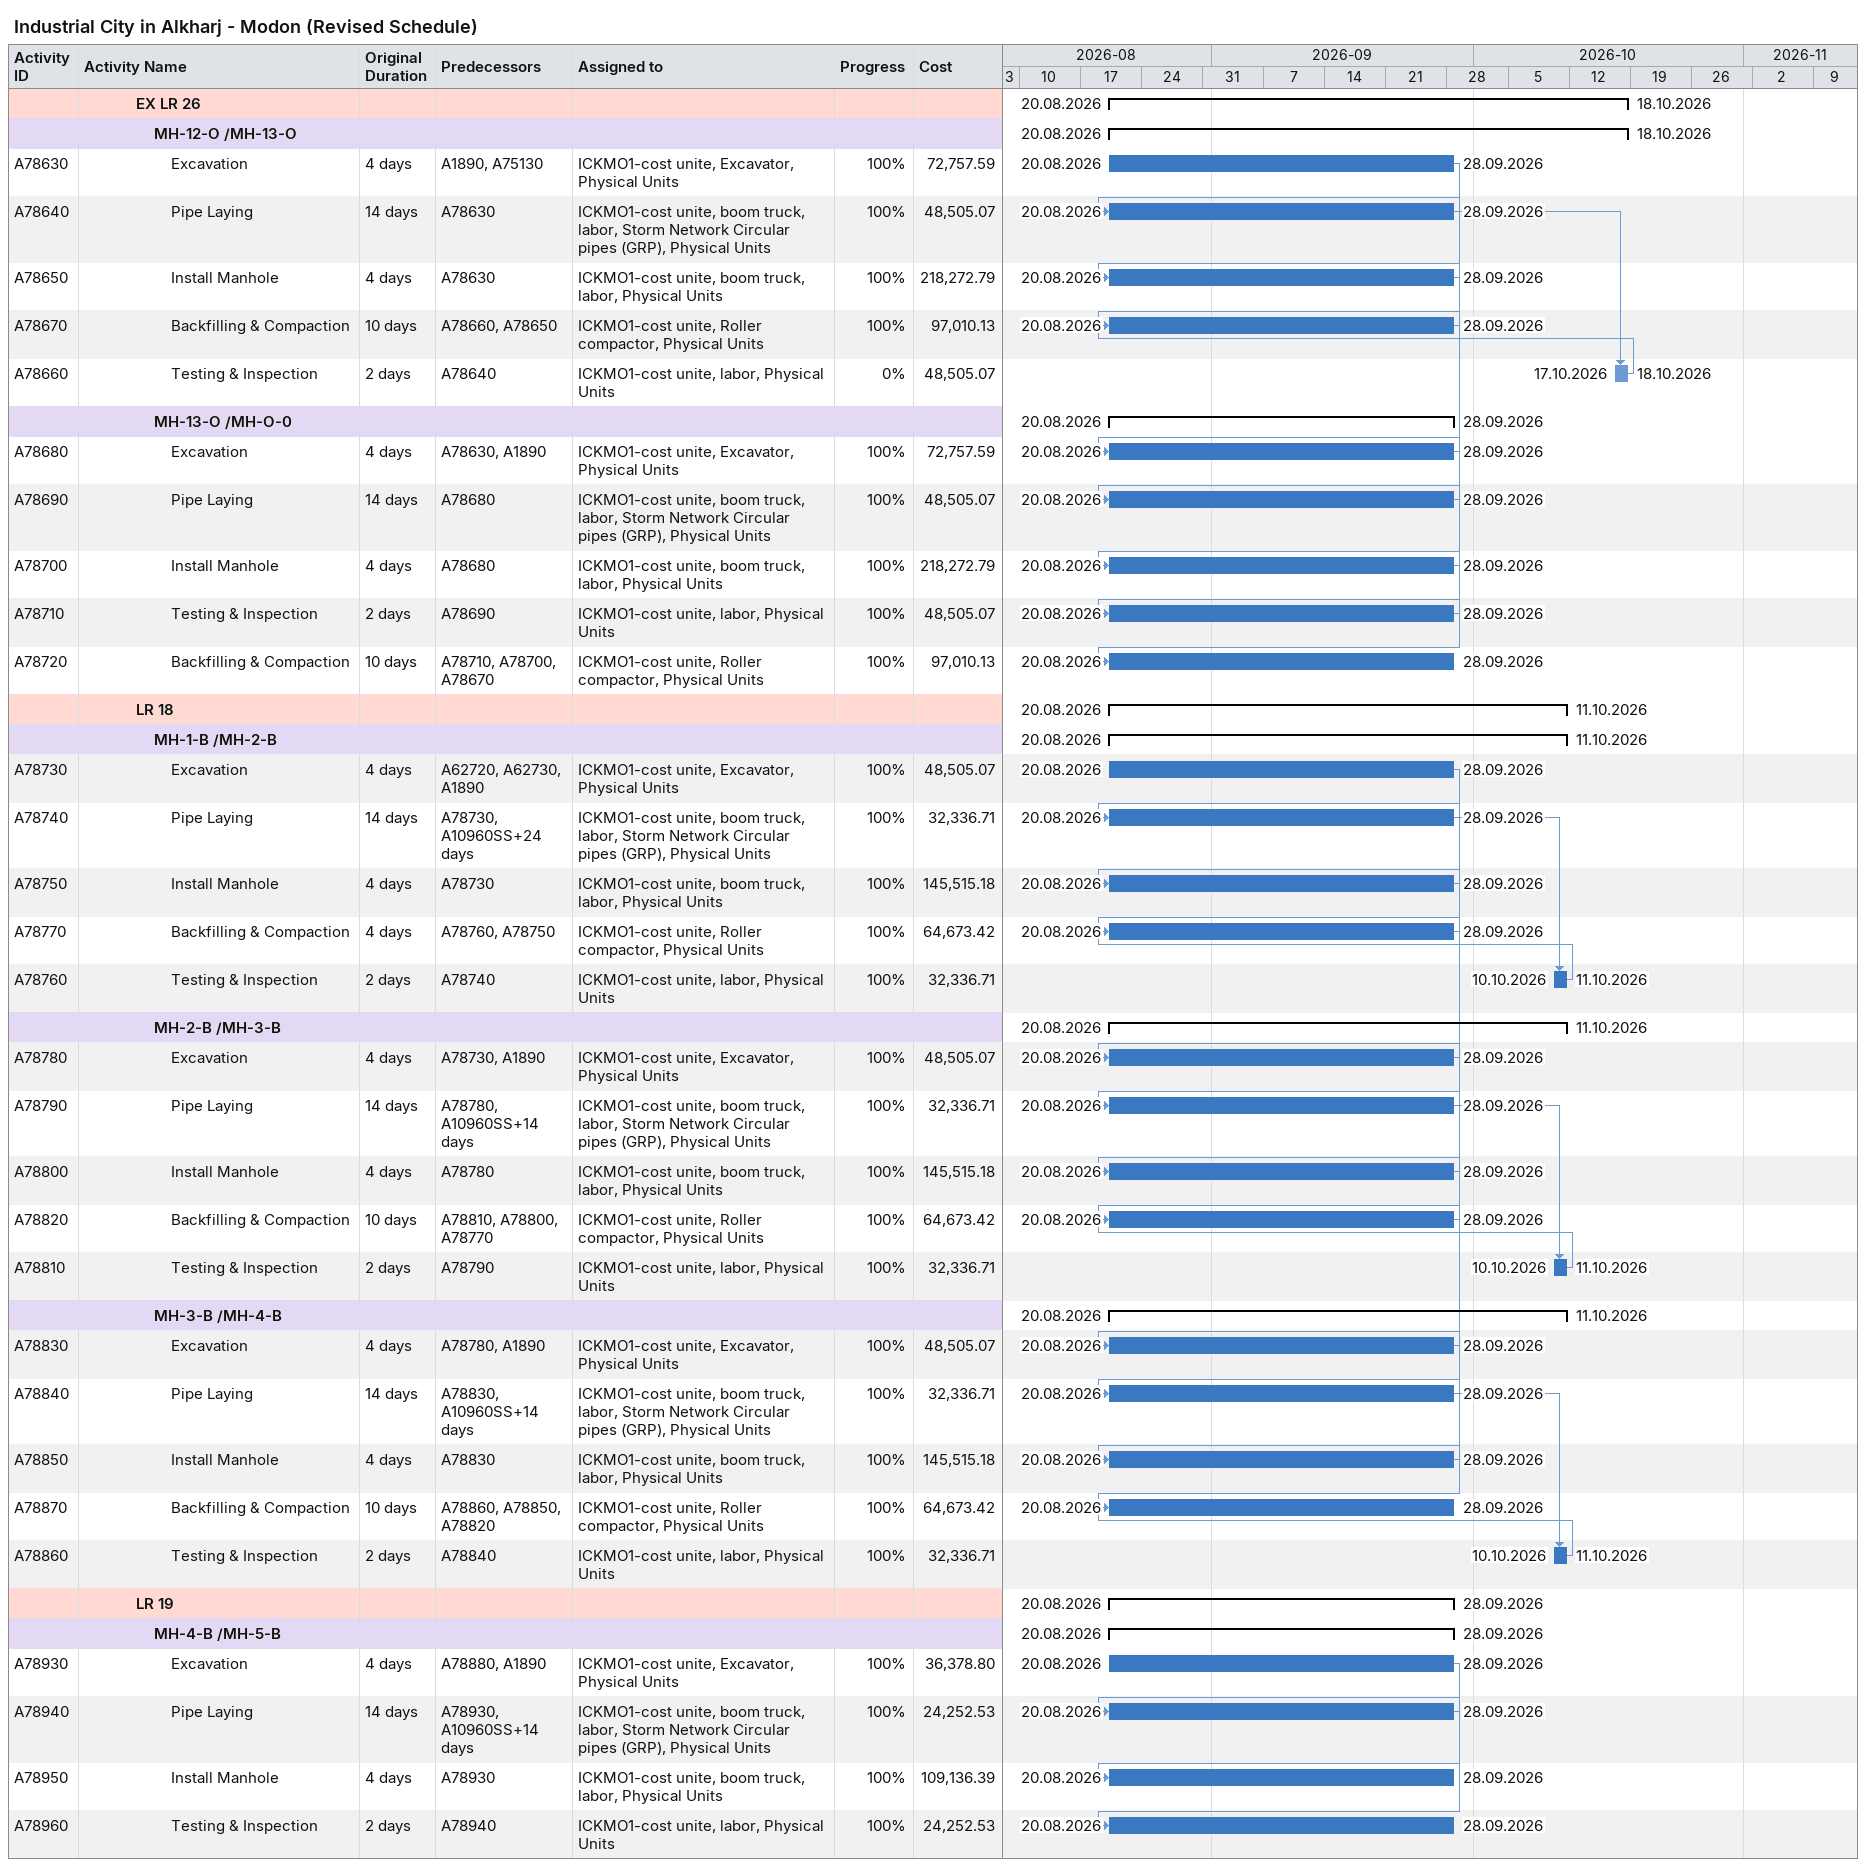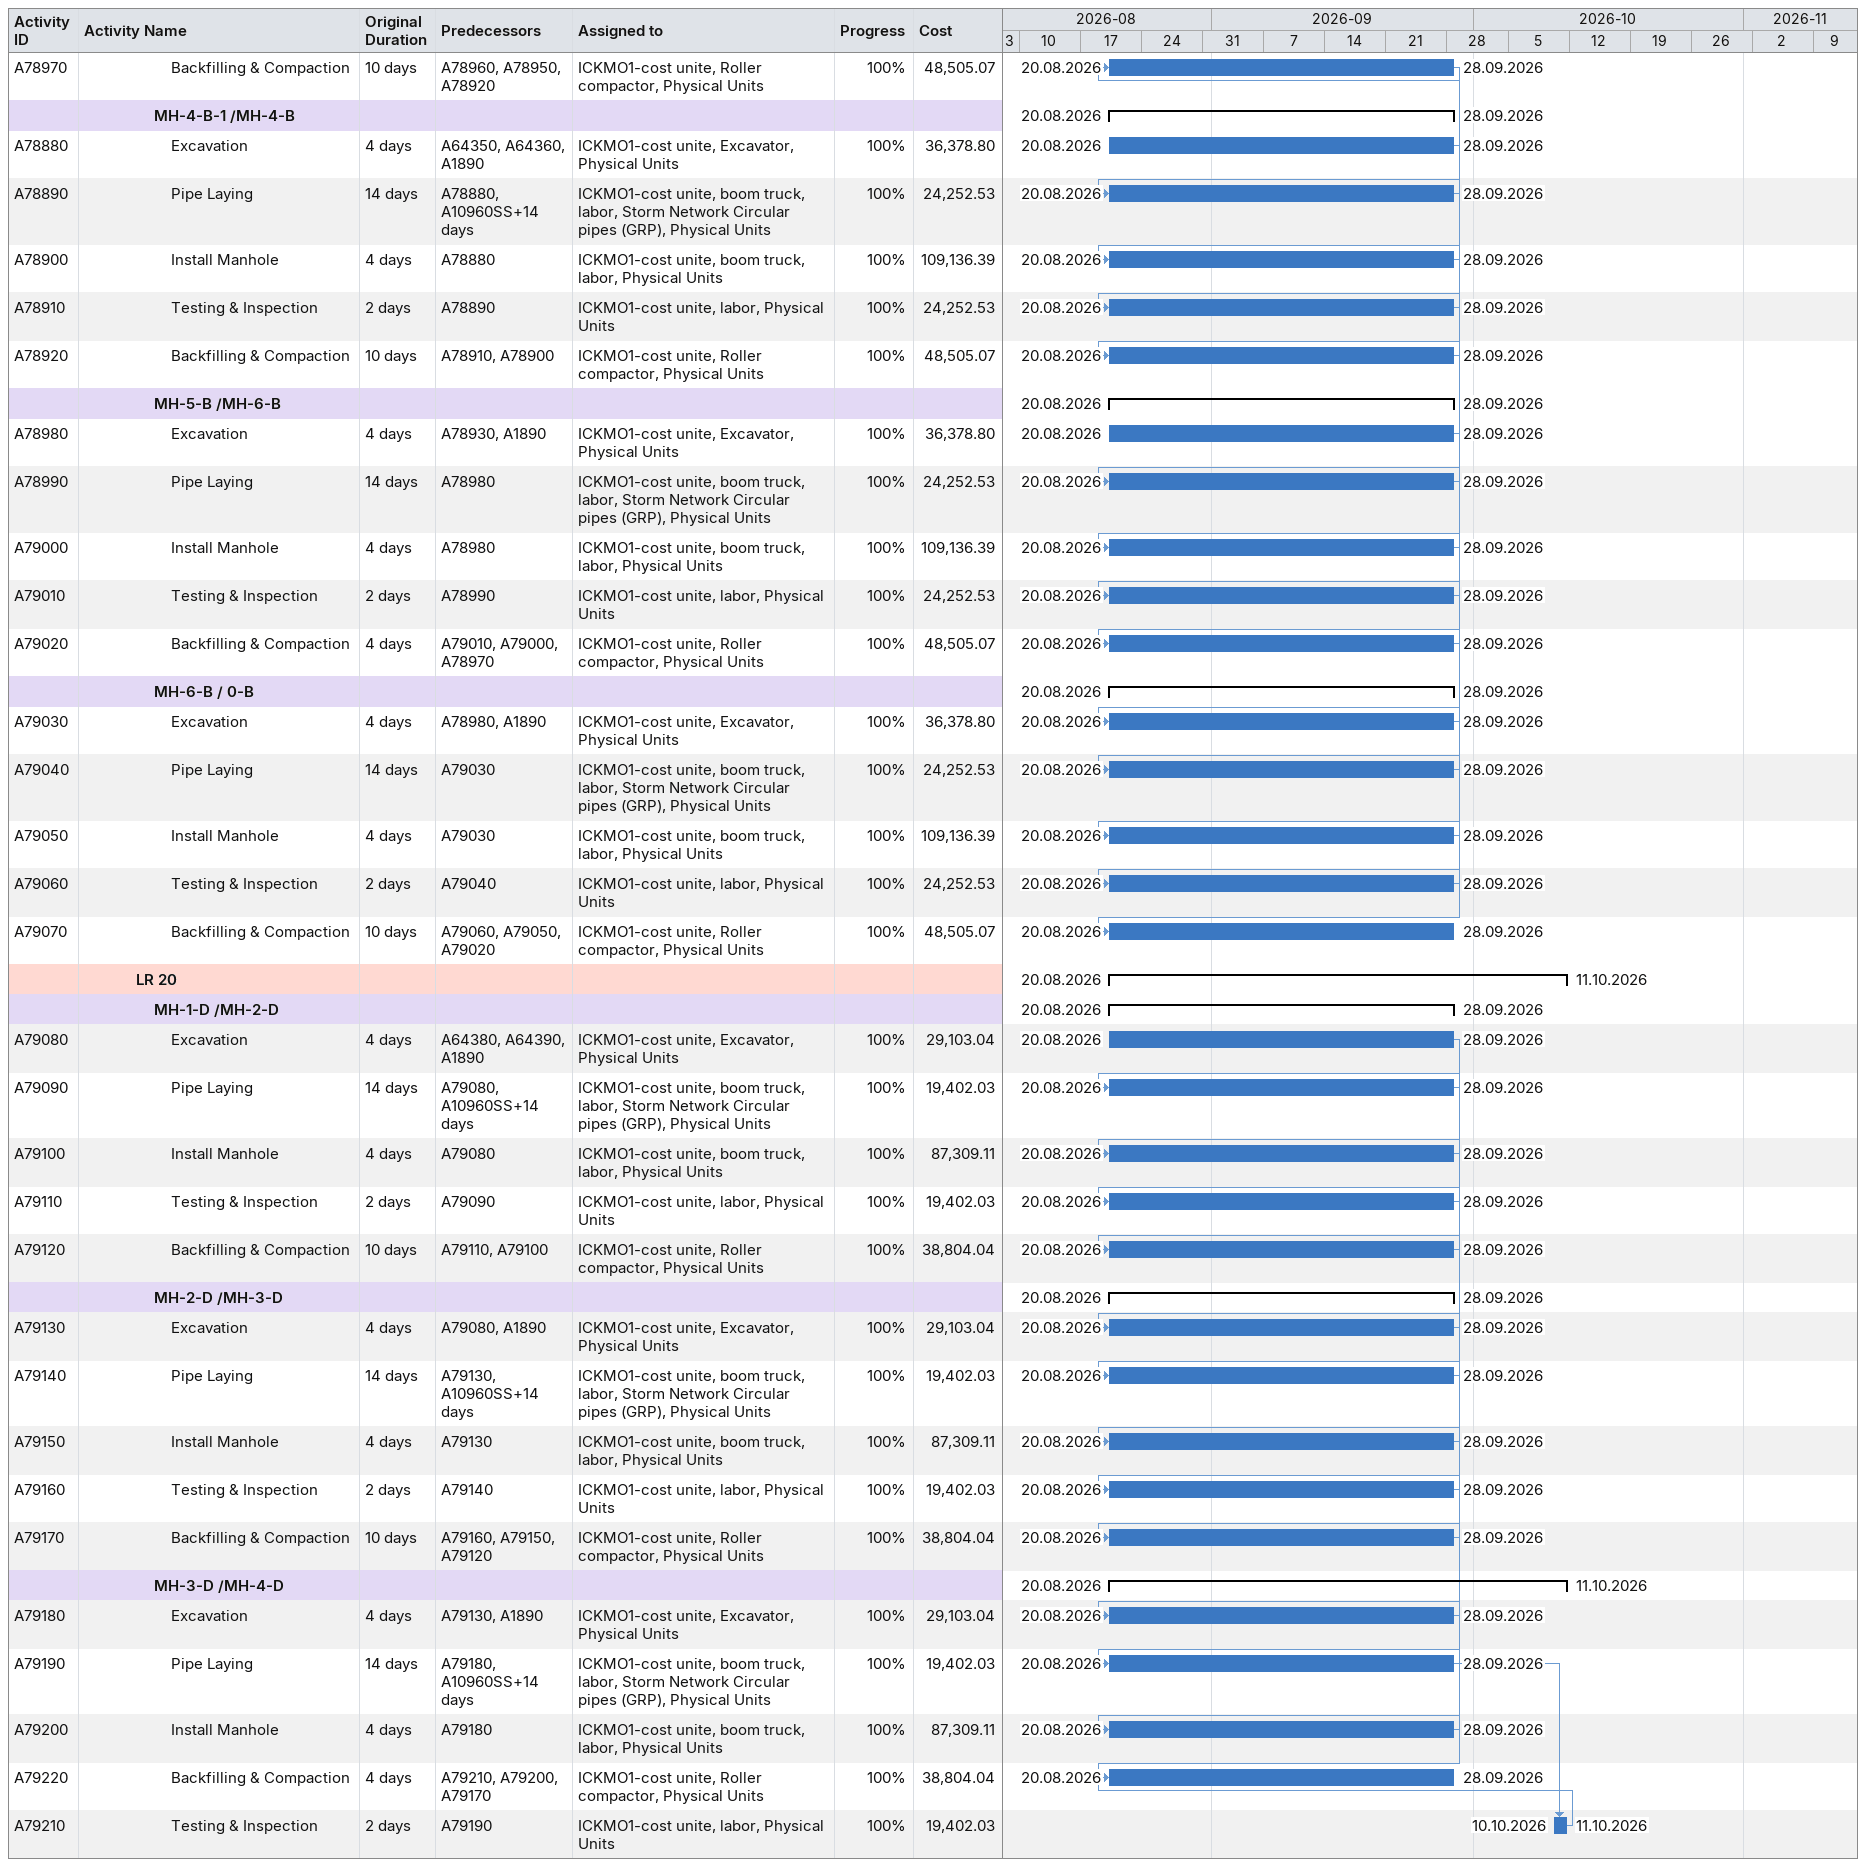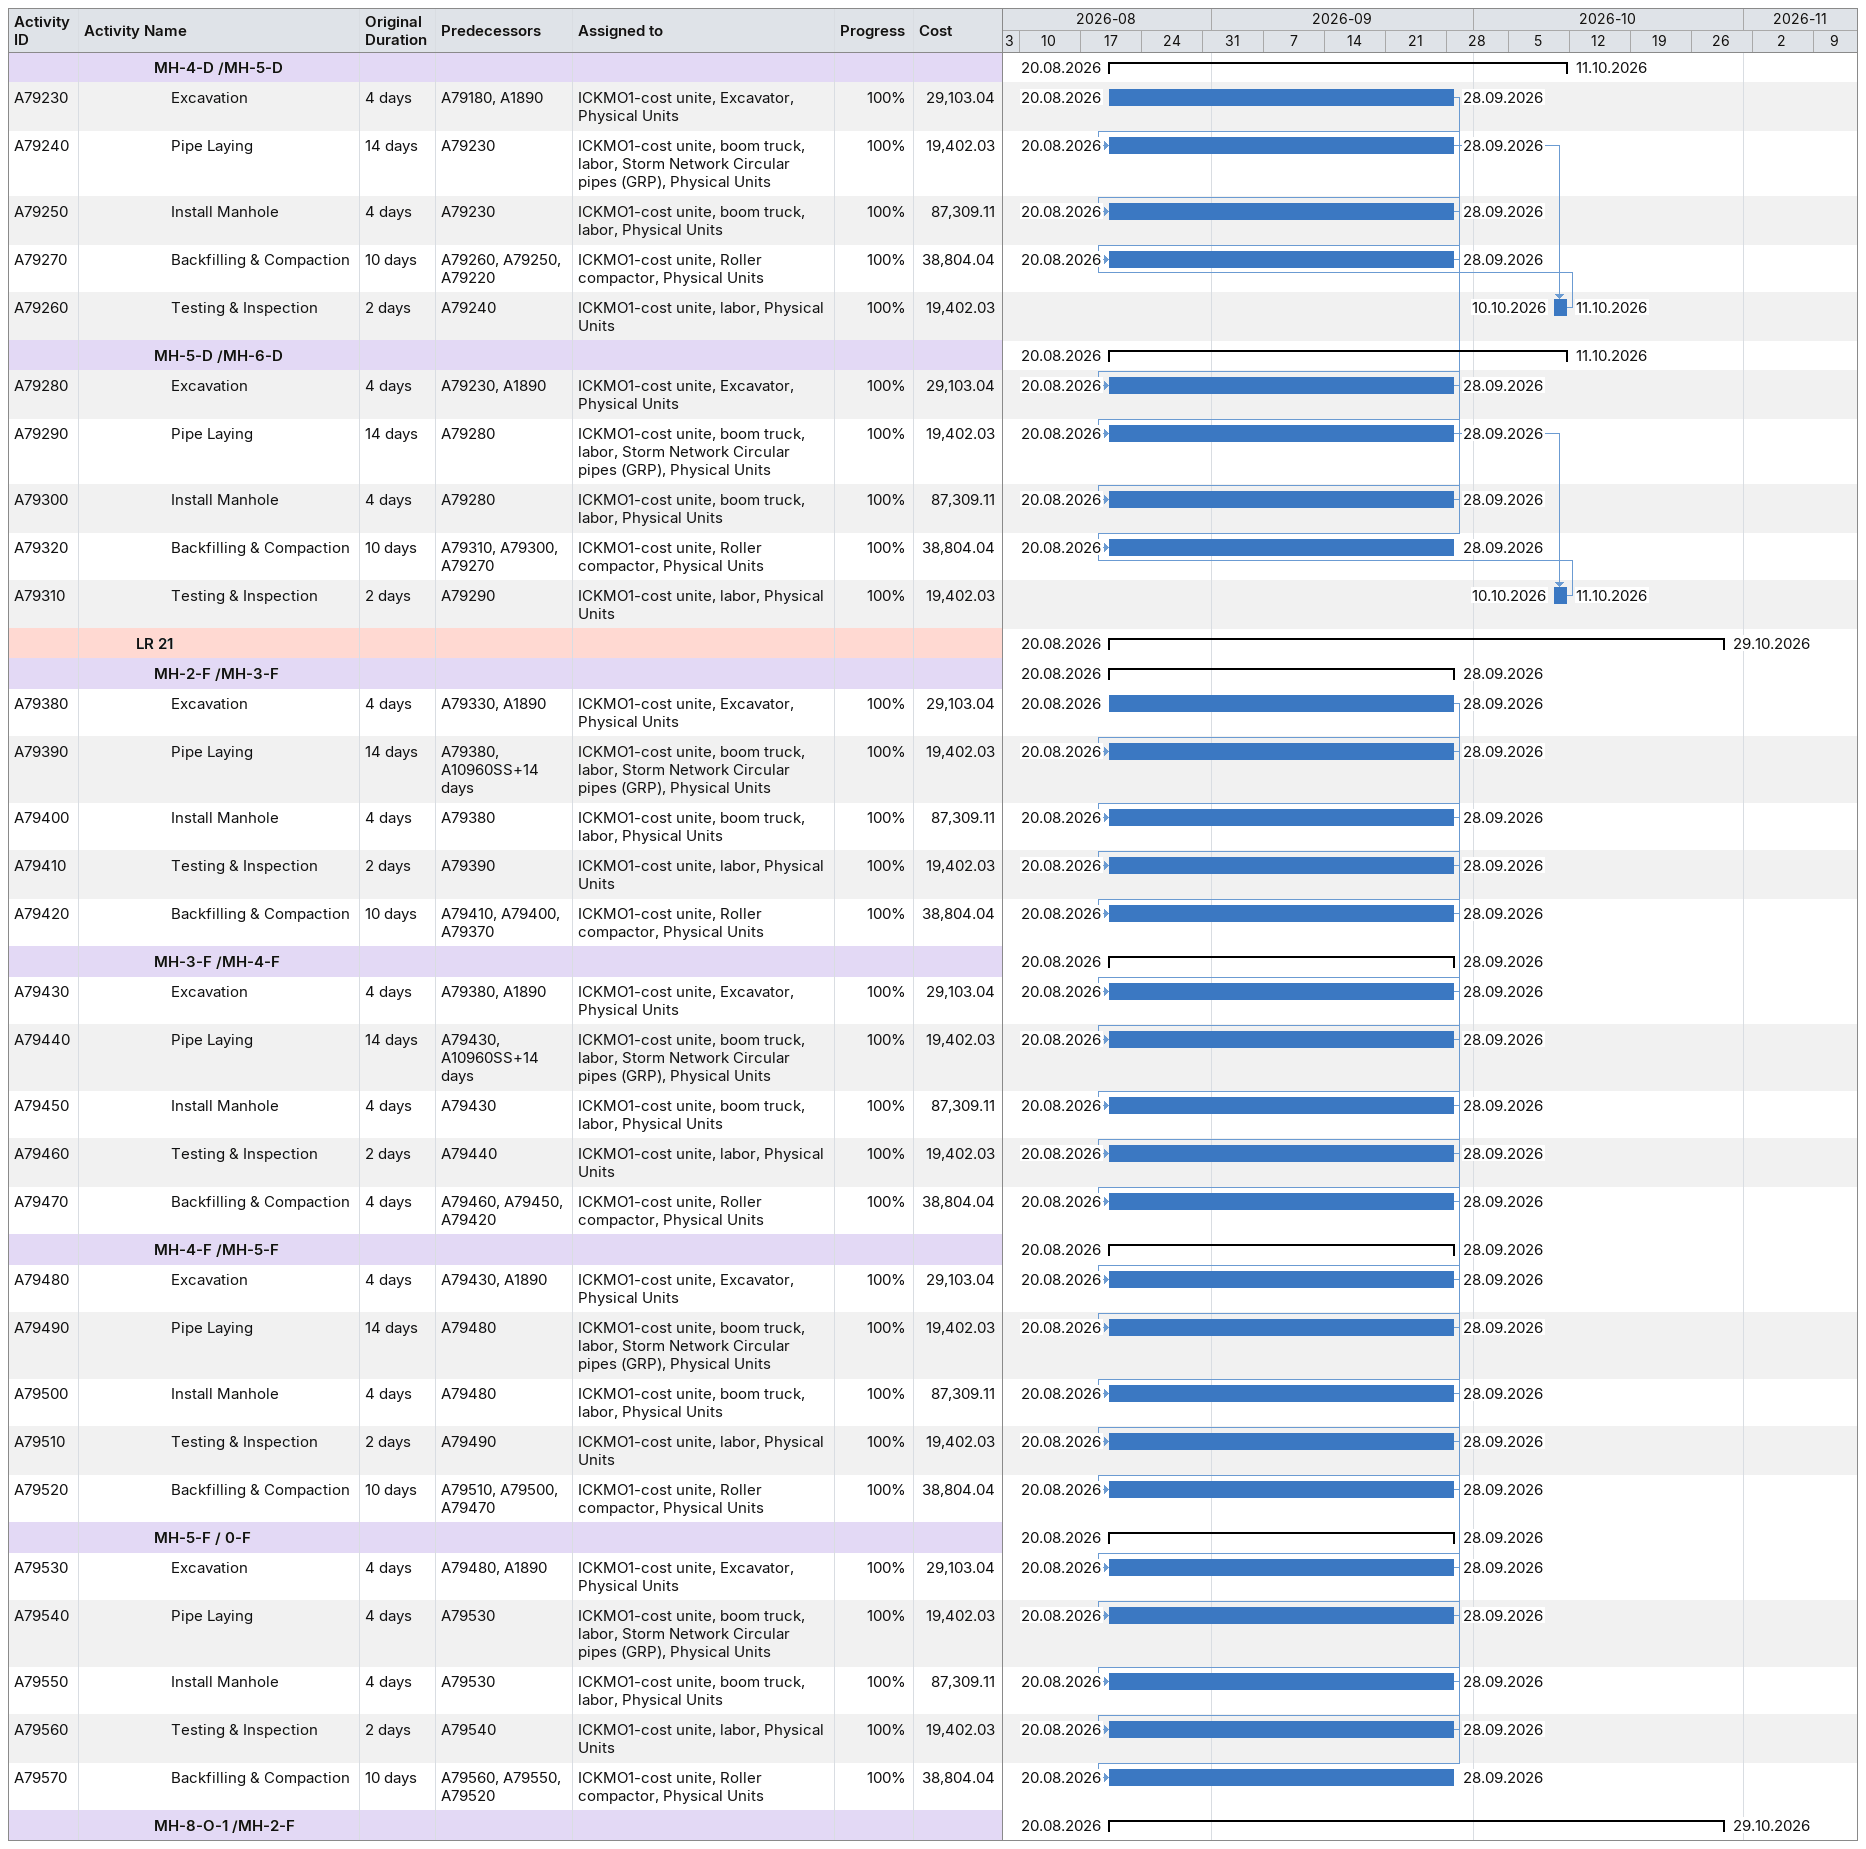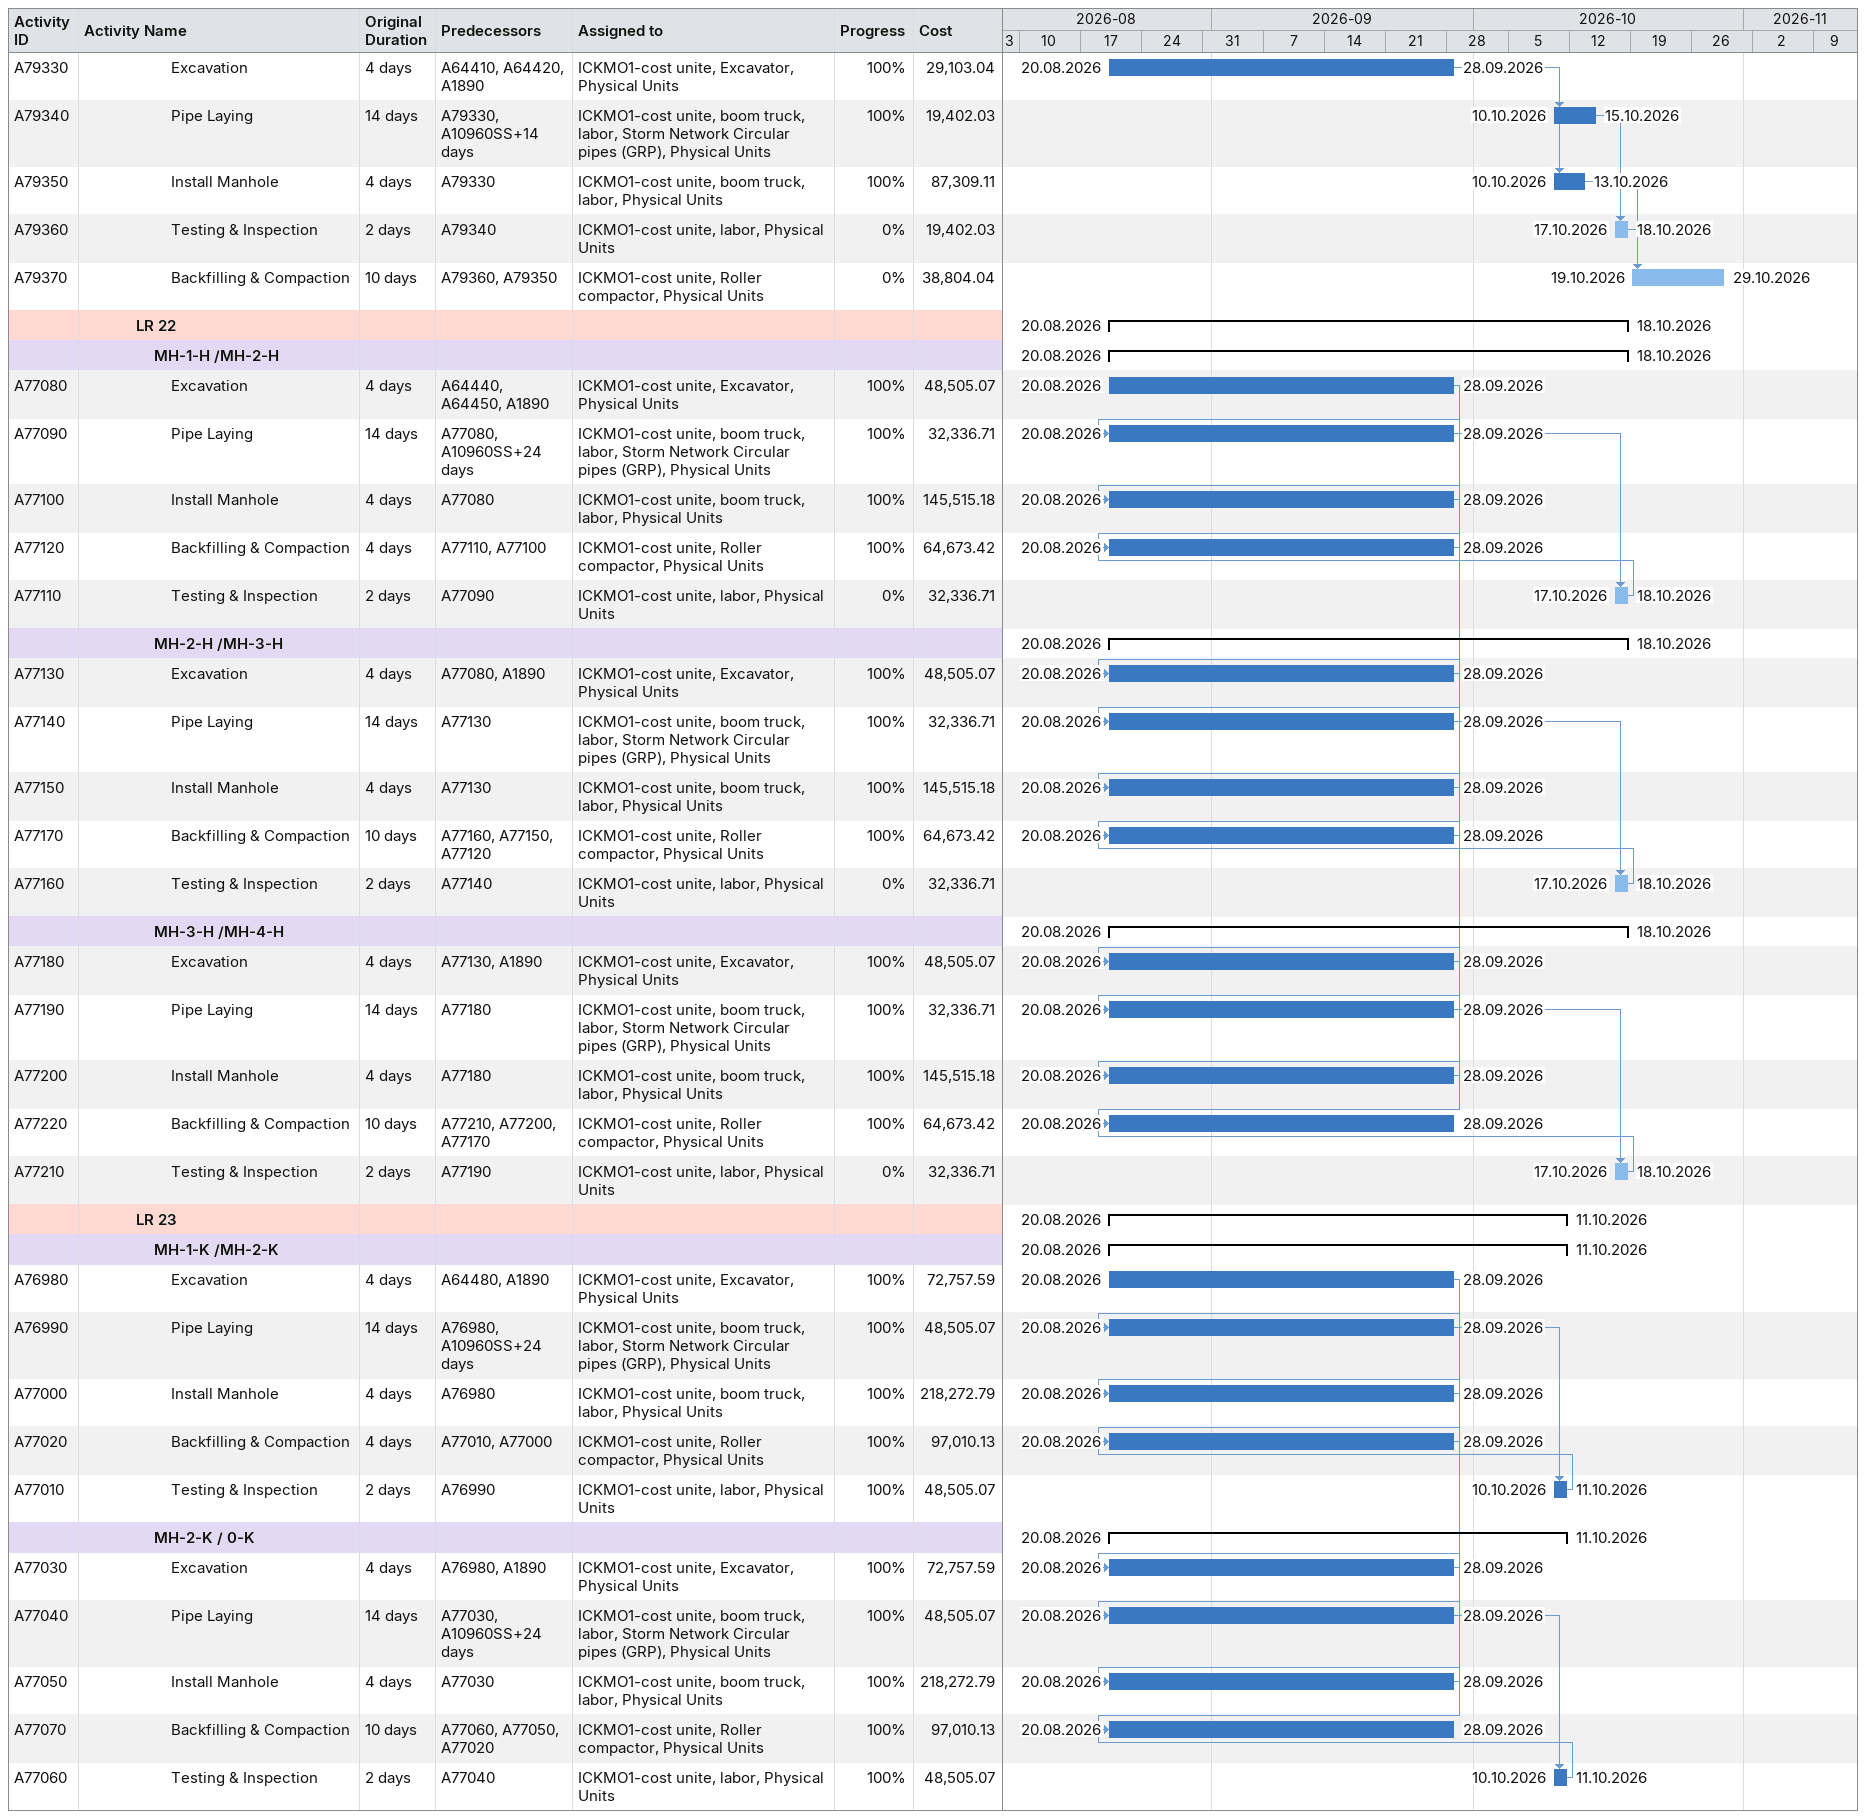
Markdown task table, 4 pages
Industrial City in Alkharj - Modon (Revised Schedule)

| ID | Level | Task | Original duration | Start | Finish | Predecessors | Resources | % complete | Cost |
|---|---|---|---|---|---|---|---|---|---|
|  | 4 | **EX LR 26** |  | 2026-08-20 | 2026-10-18 |  |  |  |  |
|  | 5 | **MH-12-O /MH-13-O** |  | 2026-08-20 | 2026-10-18 |  |  |  |  |
| A78630 | 6 | Excavation | 4d | 2026-08-20 | 2026-09-28 | A1890, A75130 | ICKMO1-cost unite, Excavator, Physical Units | 100 | 72757.59 |
| A78640 | 6 | Pipe Laying | 14d | 2026-08-20 | 2026-09-28 | A78630 | ICKMO1-cost unite, boom truck, labor, Storm Network Circular pipes (GRP), Physical Units | 100 | 48505.07 |
| A78650 | 6 | Install Manhole | 4d | 2026-08-20 | 2026-09-28 | A78630 | ICKMO1-cost unite, boom truck, labor, Physical Units | 100 | 218272.79 |
| A78670 | 6 | Backfilling & Compaction | 10d | 2026-08-20 | 2026-09-28 | A78660, A78650 | ICKMO1-cost unite, Roller compactor, Physical Units | 100 | 97010.13 |
| A78660 | 6 | Testing & Inspection | 2d | 2026-10-17 | 2026-10-18 | A78640 | ICKMO1-cost unite, labor, Physical Units | 0 | 48505.07 |
|  | 5 | **MH-13-O /MH-O-0** |  | 2026-08-20 | 2026-09-28 |  |  |  |  |
| A78680 | 6 | Excavation | 4d | 2026-08-20 | 2026-09-28 | A78630, A1890 | ICKMO1-cost unite, Excavator, Physical Units | 100 | 72757.59 |
| A78690 | 6 | Pipe Laying | 14d | 2026-08-20 | 2026-09-28 | A78680 | ICKMO1-cost unite, boom truck, labor, Storm Network Circular pipes (GRP), Physical Units | 100 | 48505.07 |
| A78700 | 6 | Install Manhole | 4d | 2026-08-20 | 2026-09-28 | A78680 | ICKMO1-cost unite, boom truck, labor, Physical Units | 100 | 218272.79 |
| A78710 | 6 | Testing & Inspection | 2d | 2026-08-20 | 2026-09-28 | A78690 | ICKMO1-cost unite, labor, Physical Units | 100 | 48505.07 |
| A78720 | 6 | Backfilling & Compaction | 10d | 2026-08-20 | 2026-09-28 | A78710, A78700, A78670 | ICKMO1-cost unite, Roller compactor, Physical Units | 100 | 97010.13 |
|  | 4 | **LR 18** |  | 2026-08-20 | 2026-10-11 |  |  |  |  |
|  | 5 | **MH-1-B /MH-2-B** |  | 2026-08-20 | 2026-10-11 |  |  |  |  |
| A78730 | 6 | Excavation | 4d | 2026-08-20 | 2026-09-28 | A62720, A62730, A1890 | ICKMO1-cost unite, Excavator, Physical Units | 100 | 48505.07 |
| A78740 | 6 | Pipe Laying | 14d | 2026-08-20 | 2026-09-28 | A78730, A10960SS+24d | ICKMO1-cost unite, boom truck, labor, Storm Network Circular pipes (GRP), Physical Units | 100 | 32336.71 |
| A78750 | 6 | Install Manhole | 4d | 2026-08-20 | 2026-09-28 | A78730 | ICKMO1-cost unite, boom truck, labor, Physical Units | 100 | 145515.18 |
| A78770 | 6 | Backfilling & Compaction | 4d | 2026-08-20 | 2026-09-28 | A78760, A78750 | ICKMO1-cost unite, Roller compactor, Physical Units | 100 | 64673.42 |
| A78760 | 6 | Testing & Inspection | 2d | 2026-10-10 | 2026-10-11 | A78740 | ICKMO1-cost unite, labor, Physical Units | 100 | 32336.71 |
|  | 5 | **MH-2-B /MH-3-B** |  | 2026-08-20 | 2026-10-11 |  |  |  |  |
| A78780 | 6 | Excavation | 4d | 2026-08-20 | 2026-09-28 | A78730, A1890 | ICKMO1-cost unite, Excavator, Physical Units | 100 | 48505.07 |
| A78790 | 6 | Pipe Laying | 14d | 2026-08-20 | 2026-09-28 | A78780, A10960SS+14d | ICKMO1-cost unite, boom truck, labor, Storm Network Circular pipes (GRP), Physical Units | 100 | 32336.71 |
| A78800 | 6 | Install Manhole | 4d | 2026-08-20 | 2026-09-28 | A78780 | ICKMO1-cost unite, boom truck, labor, Physical Units | 100 | 145515.18 |
| A78820 | 6 | Backfilling & Compaction | 10d | 2026-08-20 | 2026-09-28 | A78810, A78800, A78770 | ICKMO1-cost unite, Roller compactor, Physical Units | 100 | 64673.42 |
| A78810 | 6 | Testing & Inspection | 2d | 2026-10-10 | 2026-10-11 | A78790 | ICKMO1-cost unite, labor, Physical Units | 100 | 32336.71 |
|  | 5 | **MH-3-B /MH-4-B** |  | 2026-08-20 | 2026-10-11 |  |  |  |  |
| A78830 | 6 | Excavation | 4d | 2026-08-20 | 2026-09-28 | A78780, A1890 | ICKMO1-cost unite, Excavator, Physical Units | 100 | 48505.07 |
| A78840 | 6 | Pipe Laying | 14d | 2026-08-20 | 2026-09-28 | A78830, A10960SS+14d | ICKMO1-cost unite, boom truck, labor, Storm Network Circular pipes (GRP), Physical Units | 100 | 32336.71 |
| A78850 | 6 | Install Manhole | 4d | 2026-08-20 | 2026-09-28 | A78830 | ICKMO1-cost unite, boom truck, labor, Physical Units | 100 | 145515.18 |
| A78870 | 6 | Backfilling & Compaction | 10d | 2026-08-20 | 2026-09-28 | A78860, A78850, A78820 | ICKMO1-cost unite, Roller compactor, Physical Units | 100 | 64673.42 |
| A78860 | 6 | Testing & Inspection | 2d | 2026-10-10 | 2026-10-11 | A78840 | ICKMO1-cost unite, labor, Physical Units | 100 | 32336.71 |
|  | 4 | **LR 19** |  | 2026-08-20 | 2026-09-28 |  |  |  |  |
|  | 5 | **MH-4-B /MH-5-B** |  | 2026-08-20 | 2026-09-28 |  |  |  |  |
| A78930 | 6 | Excavation | 4d | 2026-08-20 | 2026-09-28 | A78880, A1890 | ICKMO1-cost unite, Excavator, Physical Units | 100 | 36378.80 |
| A78940 | 6 | Pipe Laying | 14d | 2026-08-20 | 2026-09-28 | A78930, A10960SS+14d | ICKMO1-cost unite, boom truck, labor, Storm Network Circular pipes (GRP), Physical Units | 100 | 24252.53 |
| A78950 | 6 | Install Manhole | 4d | 2026-08-20 | 2026-09-28 | A78930 | ICKMO1-cost unite, boom truck, labor, Physical Units | 100 | 109136.39 |
| A78960 | 6 | Testing & Inspection | 2d | 2026-08-20 | 2026-09-28 | A78940 | ICKMO1-cost unite, labor, Physical Units | 100 | 24252.53 |
| A78970 | 6 | Backfilling & Compaction | 10d | 2026-08-20 | 2026-09-28 | A78960, A78950, A78920 | ICKMO1-cost unite, Roller compactor, Physical Units | 100 | 48505.07 |
|  | 5 | **MH-4-B-1 /MH-4-B** |  | 2026-08-20 | 2026-09-28 |  |  |  |  |
| A78880 | 6 | Excavation | 4d | 2026-08-20 | 2026-09-28 | A64350, A64360, A1890 | ICKMO1-cost unite, Excavator, Physical Units | 100 | 36378.80 |
| A78890 | 6 | Pipe Laying | 14d | 2026-08-20 | 2026-09-28 | A78880, A10960SS+14d | ICKMO1-cost unite, boom truck, labor, Storm Network Circular pipes (GRP), Physical Units | 100 | 24252.53 |
| A78900 | 6 | Install Manhole | 4d | 2026-08-20 | 2026-09-28 | A78880 | ICKMO1-cost unite, boom truck, labor, Physical Units | 100 | 109136.39 |
| A78910 | 6 | Testing & Inspection | 2d | 2026-08-20 | 2026-09-28 | A78890 | ICKMO1-cost unite, labor, Physical Units | 100 | 24252.53 |
| A78920 | 6 | Backfilling & Compaction | 10d | 2026-08-20 | 2026-09-28 | A78910, A78900 | ICKMO1-cost unite, Roller compactor, Physical Units | 100 | 48505.07 |
|  | 5 | **MH-5-B /MH-6-B** |  | 2026-08-20 | 2026-09-28 |  |  |  |  |
| A78980 | 6 | Excavation | 4d | 2026-08-20 | 2026-09-28 | A78930, A1890 | ICKMO1-cost unite, Excavator, Physical Units | 100 | 36378.80 |
| A78990 | 6 | Pipe Laying | 14d | 2026-08-20 | 2026-09-28 | A78980 | ICKMO1-cost unite, boom truck, labor, Storm Network Circular pipes (GRP), Physical Units | 100 | 24252.53 |
| A79000 | 6 | Install Manhole | 4d | 2026-08-20 | 2026-09-28 | A78980 | ICKMO1-cost unite, boom truck, labor, Physical Units | 100 | 109136.39 |
| A79010 | 6 | Testing & Inspection | 2d | 2026-08-20 | 2026-09-28 | A78990 | ICKMO1-cost unite, labor, Physical Units | 100 | 24252.53 |
| A79020 | 6 | Backfilling & Compaction | 4d | 2026-08-20 | 2026-09-28 | A79010, A79000, A78970 | ICKMO1-cost unite, Roller compactor, Physical Units | 100 | 48505.07 |
|  | 5 | **MH-6-B / 0-B** |  | 2026-08-20 | 2026-09-28 |  |  |  |  |
| A79030 | 6 | Excavation | 4d | 2026-08-20 | 2026-09-28 | A78980, A1890 | ICKMO1-cost unite, Excavator, Physical Units | 100 | 36378.80 |
| A79040 | 6 | Pipe Laying | 14d | 2026-08-20 | 2026-09-28 | A79030 | ICKMO1-cost unite, boom truck, labor, Storm Network Circular pipes (GRP), Physical Units | 100 | 24252.53 |
| A79050 | 6 | Install Manhole | 4d | 2026-08-20 | 2026-09-28 | A79030 | ICKMO1-cost unite, boom truck, labor, Physical Units | 100 | 109136.39 |
| A79060 | 6 | Testing & Inspection | 2d | 2026-08-20 | 2026-09-28 | A79040 | ICKMO1-cost unite, labor, Physical Units | 100 | 24252.53 |
| A79070 | 6 | Backfilling & Compaction | 10d | 2026-08-20 | 2026-09-28 | A79060, A79050, A79020 | ICKMO1-cost unite, Roller compactor, Physical Units | 100 | 48505.07 |
|  | 4 | **LR 20** |  | 2026-08-20 | 2026-10-11 |  |  |  |  |
|  | 5 | **MH-1-D /MH-2-D** |  | 2026-08-20 | 2026-09-28 |  |  |  |  |
| A79080 | 6 | Excavation | 4d | 2026-08-20 | 2026-09-28 | A64380, A64390, A1890 | ICKMO1-cost unite, Excavator, Physical Units | 100 | 29103.04 |
| A79090 | 6 | Pipe Laying | 14d | 2026-08-20 | 2026-09-28 | A79080, A10960SS+14d | ICKMO1-cost unite, boom truck, labor, Storm Network Circular pipes (GRP), Physical Units | 100 | 19402.03 |
| A79100 | 6 | Install Manhole | 4d | 2026-08-20 | 2026-09-28 | A79080 | ICKMO1-cost unite, boom truck, labor, Physical Units | 100 | 87309.11 |
| A79110 | 6 | Testing & Inspection | 2d | 2026-08-20 | 2026-09-28 | A79090 | ICKMO1-cost unite, labor, Physical Units | 100 | 19402.03 |
| A79120 | 6 | Backfilling & Compaction | 10d | 2026-08-20 | 2026-09-28 | A79110, A79100 | ICKMO1-cost unite, Roller compactor, Physical Units | 100 | 38804.04 |
|  | 5 | **MH-2-D /MH-3-D** |  | 2026-08-20 | 2026-09-28 |  |  |  |  |
| A79130 | 6 | Excavation | 4d | 2026-08-20 | 2026-09-28 | A79080, A1890 | ICKMO1-cost unite, Excavator, Physical Units | 100 | 29103.04 |
| A79140 | 6 | Pipe Laying | 14d | 2026-08-20 | 2026-09-28 | A79130, A10960SS+14d | ICKMO1-cost unite, boom truck, labor, Storm Network Circular pipes (GRP), Physical Units | 100 | 19402.03 |
| A79150 | 6 | Install Manhole | 4d | 2026-08-20 | 2026-09-28 | A79130 | ICKMO1-cost unite, boom truck, labor, Physical Units | 100 | 87309.11 |
| A79160 | 6 | Testing & Inspection | 2d | 2026-08-20 | 2026-09-28 | A79140 | ICKMO1-cost unite, labor, Physical Units | 100 | 19402.03 |
| A79170 | 6 | Backfilling & Compaction | 10d | 2026-08-20 | 2026-09-28 | A79160, A79150, A79120 | ICKMO1-cost unite, Roller compactor, Physical Units | 100 | 38804.04 |
|  | 5 | **MH-3-D /MH-4-D** |  | 2026-08-20 | 2026-10-11 |  |  |  |  |
| A79180 | 6 | Excavation | 4d | 2026-08-20 | 2026-09-28 | A79130, A1890 | ICKMO1-cost unite, Excavator, Physical Units | 100 | 29103.04 |
| A79190 | 6 | Pipe Laying | 14d | 2026-08-20 | 2026-09-28 | A79180, A10960SS+14d | ICKMO1-cost unite, boom truck, labor, Storm Network Circular pipes (GRP), Physical Units | 100 | 19402.03 |
| A79200 | 6 | Install Manhole | 4d | 2026-08-20 | 2026-09-28 | A79180 | ICKMO1-cost unite, boom truck, labor, Physical Units | 100 | 87309.11 |
| A79220 | 6 | Backfilling & Compaction | 4d | 2026-08-20 | 2026-09-28 | A79210, A79200, A79170 | ICKMO1-cost unite, Roller compactor, Physical Units | 100 | 38804.04 |
| A79210 | 6 | Testing & Inspection | 2d | 2026-10-10 | 2026-10-11 | A79190 | ICKMO1-cost unite, labor, Physical Units | 100 | 19402.03 |
|  | 5 | **MH-4-D /MH-5-D** |  | 2026-08-20 | 2026-10-11 |  |  |  |  |
| A79230 | 6 | Excavation | 4d | 2026-08-20 | 2026-09-28 | A79180, A1890 | ICKMO1-cost unite, Excavator, Physical Units | 100 | 29103.04 |
| A79240 | 6 | Pipe Laying | 14d | 2026-08-20 | 2026-09-28 | A79230 | ICKMO1-cost unite, boom truck, labor, Storm Network Circular pipes (GRP), Physical Units | 100 | 19402.03 |
| A79250 | 6 | Install Manhole | 4d | 2026-08-20 | 2026-09-28 | A79230 | ICKMO1-cost unite, boom truck, labor, Physical Units | 100 | 87309.11 |
| A79270 | 6 | Backfilling & Compaction | 10d | 2026-08-20 | 2026-09-28 | A79260, A79250, A79220 | ICKMO1-cost unite, Roller compactor, Physical Units | 100 | 38804.04 |
| A79260 | 6 | Testing & Inspection | 2d | 2026-10-10 | 2026-10-11 | A79240 | ICKMO1-cost unite, labor, Physical Units | 100 | 19402.03 |
|  | 5 | **MH-5-D /MH-6-D** |  | 2026-08-20 | 2026-10-11 |  |  |  |  |
| A79280 | 6 | Excavation | 4d | 2026-08-20 | 2026-09-28 | A79230, A1890 | ICKMO1-cost unite, Excavator, Physical Units | 100 | 29103.04 |
| A79290 | 6 | Pipe Laying | 14d | 2026-08-20 | 2026-09-28 | A79280 | ICKMO1-cost unite, boom truck, labor, Storm Network Circular pipes (GRP), Physical Units | 100 | 19402.03 |
| A79300 | 6 | Install Manhole | 4d | 2026-08-20 | 2026-09-28 | A79280 | ICKMO1-cost unite, boom truck, labor, Physical Units | 100 | 87309.11 |
| A79320 | 6 | Backfilling & Compaction | 10d | 2026-08-20 | 2026-09-28 | A79310, A79300, A79270 | ICKMO1-cost unite, Roller compactor, Physical Units | 100 | 38804.04 |
| A79310 | 6 | Testing & Inspection | 2d | 2026-10-10 | 2026-10-11 | A79290 | ICKMO1-cost unite, labor, Physical Units | 100 | 19402.03 |
|  | 4 | **LR 21** |  | 2026-08-20 | 2026-10-29 |  |  |  |  |
|  | 5 | **MH-2-F /MH-3-F** |  | 2026-08-20 | 2026-09-28 |  |  |  |  |
| A79380 | 6 | Excavation | 4d | 2026-08-20 | 2026-09-28 | A79330, A1890 | ICKMO1-cost unite, Excavator, Physical Units | 100 | 29103.04 |
| A79390 | 6 | Pipe Laying | 14d | 2026-08-20 | 2026-09-28 | A79380, A10960SS+14d | ICKMO1-cost unite, boom truck, labor, Storm Network Circular pipes (GRP), Physical Units | 100 | 19402.03 |
| A79400 | 6 | Install Manhole | 4d | 2026-08-20 | 2026-09-28 | A79380 | ICKMO1-cost unite, boom truck, labor, Physical Units | 100 | 87309.11 |
| A79410 | 6 | Testing & Inspection | 2d | 2026-08-20 | 2026-09-28 | A79390 | ICKMO1-cost unite, labor, Physical Units | 100 | 19402.03 |
| A79420 | 6 | Backfilling & Compaction | 10d | 2026-08-20 | 2026-09-28 | A79410, A79400, A79370 | ICKMO1-cost unite, Roller compactor, Physical Units | 100 | 38804.04 |
|  | 5 | **MH-3-F /MH-4-F** |  | 2026-08-20 | 2026-09-28 |  |  |  |  |
| A79430 | 6 | Excavation | 4d | 2026-08-20 | 2026-09-28 | A79380, A1890 | ICKMO1-cost unite, Excavator, Physical Units | 100 | 29103.04 |
| A79440 | 6 | Pipe Laying | 14d | 2026-08-20 | 2026-09-28 | A79430, A10960SS+14d | ICKMO1-cost unite, boom truck, labor, Storm Network Circular pipes (GRP), Physical Units | 100 | 19402.03 |
| A79450 | 6 | Install Manhole | 4d | 2026-08-20 | 2026-09-28 | A79430 | ICKMO1-cost unite, boom truck, labor, Physical Units | 100 | 87309.11 |
| A79460 | 6 | Testing & Inspection | 2d | 2026-08-20 | 2026-09-28 | A79440 | ICKMO1-cost unite, labor, Physical Units | 100 | 19402.03 |
| A79470 | 6 | Backfilling & Compaction | 4d | 2026-08-20 | 2026-09-28 | A79460, A79450, A79420 | ICKMO1-cost unite, Roller compactor, Physical Units | 100 | 38804.04 |
|  | 5 | **MH-4-F /MH-5-F** |  | 2026-08-20 | 2026-09-28 |  |  |  |  |
| A79480 | 6 | Excavation | 4d | 2026-08-20 | 2026-09-28 | A79430, A1890 | ICKMO1-cost unite, Excavator, Physical Units | 100 | 29103.04 |
| A79490 | 6 | Pipe Laying | 14d | 2026-08-20 | 2026-09-28 | A79480 | ICKMO1-cost unite, boom truck, labor, Storm Network Circular pipes (GRP), Physical Units | 100 | 19402.03 |
| A79500 | 6 | Install Manhole | 4d | 2026-08-20 | 2026-09-28 | A79480 | ICKMO1-cost unite, boom truck, labor, Physical Units | 100 | 87309.11 |
| A79510 | 6 | Testing & Inspection | 2d | 2026-08-20 | 2026-09-28 | A79490 | ICKMO1-cost unite, labor, Physical Units | 100 | 19402.03 |
| A79520 | 6 | Backfilling & Compaction | 10d | 2026-08-20 | 2026-09-28 | A79510, A79500, A79470 | ICKMO1-cost unite, Roller compactor, Physical Units | 100 | 38804.04 |
|  | 5 | **MH-5-F / 0-F** |  | 2026-08-20 | 2026-09-28 |  |  |  |  |
| A79530 | 6 | Excavation | 4d | 2026-08-20 | 2026-09-28 | A79480, A1890 | ICKMO1-cost unite, Excavator, Physical Units | 100 | 29103.04 |
| A79540 | 6 | Pipe Laying | 4d | 2026-08-20 | 2026-09-28 | A79530 | ICKMO1-cost unite, boom truck, labor, Storm Network Circular pipes (GRP), Physical Units | 100 | 19402.03 |
| A79550 | 6 | Install Manhole | 4d | 2026-08-20 | 2026-09-28 | A79530 | ICKMO1-cost unite, boom truck, labor, Physical Units | 100 | 87309.11 |
| A79560 | 6 | Testing & Inspection | 2d | 2026-08-20 | 2026-09-28 | A79540 | ICKMO1-cost unite, labor, Physical Units | 100 | 19402.03 |
| A79570 | 6 | Backfilling & Compaction | 10d | 2026-08-20 | 2026-09-28 | A79560, A79550, A79520 | ICKMO1-cost unite, Roller compactor, Physical Units | 100 | 38804.04 |
|  | 5 | **MH-8-O-1 /MH-2-F** |  | 2026-08-20 | 2026-10-29 |  |  |  |  |
| A79330 | 6 | Excavation | 4d | 2026-08-20 | 2026-09-28 | A64410, A64420, A1890 | ICKMO1-cost unite, Excavator, Physical Units | 100 | 29103.04 |
| A79340 | 6 | Pipe Laying | 14d | 2026-10-10 | 2026-10-15 | A79330, A10960SS+14d | ICKMO1-cost unite, boom truck, labor, Storm Network Circular pipes (GRP), Physical Units | 100 | 19402.03 |
| A79350 | 6 | Install Manhole | 4d | 2026-10-10 | 2026-10-13 | A79330 | ICKMO1-cost unite, boom truck, labor, Physical Units | 100 | 87309.11 |
| A79360 | 6 | Testing & Inspection | 2d | 2026-10-17 | 2026-10-18 | A79340 | ICKMO1-cost unite, labor, Physical Units | 0 | 19402.03 |
| A79370 | 6 | Backfilling & Compaction | 10d | 2026-10-19 | 2026-10-29 | A79360, A79350 | ICKMO1-cost unite, Roller compactor, Physical Units | 0 | 38804.04 |
|  | 4 | **LR 22** |  | 2026-08-20 | 2026-10-18 |  |  |  |  |
|  | 5 | **MH-1-H /MH-2-H** |  | 2026-08-20 | 2026-10-18 |  |  |  |  |
| A77080 | 6 | Excavation | 4d | 2026-08-20 | 2026-09-28 | A64440, A64450, A1890 | ICKMO1-cost unite, Excavator, Physical Units | 100 | 48505.07 |
| A77090 | 6 | Pipe Laying | 14d | 2026-08-20 | 2026-09-28 | A77080, A10960SS+24d | ICKMO1-cost unite, boom truck, labor, Storm Network Circular pipes (GRP), Physical Units | 100 | 32336.71 |
| A77100 | 6 | Install Manhole | 4d | 2026-08-20 | 2026-09-28 | A77080 | ICKMO1-cost unite, boom truck, labor, Physical Units | 100 | 145515.18 |
| A77120 | 6 | Backfilling & Compaction | 4d | 2026-08-20 | 2026-09-28 | A77110, A77100 | ICKMO1-cost unite, Roller compactor, Physical Units | 100 | 64673.42 |
| A77110 | 6 | Testing & Inspection | 2d | 2026-10-17 | 2026-10-18 | A77090 | ICKMO1-cost unite, labor, Physical Units | 0 | 32336.71 |
|  | 5 | **MH-2-H /MH-3-H** |  | 2026-08-20 | 2026-10-18 |  |  |  |  |
| A77130 | 6 | Excavation | 4d | 2026-08-20 | 2026-09-28 | A77080, A1890 | ICKMO1-cost unite, Excavator, Physical Units | 100 | 48505.07 |
| A77140 | 6 | Pipe Laying | 14d | 2026-08-20 | 2026-09-28 | A77130 | ICKMO1-cost unite, boom truck, labor, Storm Network Circular pipes (GRP), Physical Units | 100 | 32336.71 |
| A77150 | 6 | Install Manhole | 4d | 2026-08-20 | 2026-09-28 | A77130 | ICKMO1-cost unite, boom truck, labor, Physical Units | 100 | 145515.18 |
| A77170 | 6 | Backfilling & Compaction | 10d | 2026-08-20 | 2026-09-28 | A77160, A77150, A77120 | ICKMO1-cost unite, Roller compactor, Physical Units | 100 | 64673.42 |
| A77160 | 6 | Testing & Inspection | 2d | 2026-10-17 | 2026-10-18 | A77140 | ICKMO1-cost unite, labor, Physical Units | 0 | 32336.71 |
|  | 5 | **MH-3-H /MH-4-H** |  | 2026-08-20 | 2026-10-18 |  |  |  |  |
| A77180 | 6 | Excavation | 4d | 2026-08-20 | 2026-09-28 | A77130, A1890 | ICKMO1-cost unite, Excavator, Physical Units | 100 | 48505.07 |
| A77190 | 6 | Pipe Laying | 14d | 2026-08-20 | 2026-09-28 | A77180 | ICKMO1-cost unite, boom truck, labor, Storm Network Circular pipes (GRP), Physical Units | 100 | 32336.71 |
| A77200 | 6 | Install Manhole | 4d | 2026-08-20 | 2026-09-28 | A77180 | ICKMO1-cost unite, boom truck, labor, Physical Units | 100 | 145515.18 |
| A77220 | 6 | Backfilling & Compaction | 10d | 2026-08-20 | 2026-09-28 | A77210, A77200, A77170 | ICKMO1-cost unite, Roller compactor, Physical Units | 100 | 64673.42 |
| A77210 | 6 | Testing & Inspection | 2d | 2026-10-17 | 2026-10-18 | A77190 | ICKMO1-cost unite, labor, Physical Units | 0 | 32336.71 |
|  | 4 | **LR 23** |  | 2026-08-20 | 2026-10-11 |  |  |  |  |
|  | 5 | **MH-1-K /MH-2-K** |  | 2026-08-20 | 2026-10-11 |  |  |  |  |
| A76980 | 6 | Excavation | 4d | 2026-08-20 | 2026-09-28 | A64480, A1890 | ICKMO1-cost unite, Excavator, Physical Units | 100 | 72757.59 |
| A76990 | 6 | Pipe Laying | 14d | 2026-08-20 | 2026-09-28 | A76980, A10960SS+24d | ICKMO1-cost unite, boom truck, labor, Storm Network Circular pipes (GRP), Physical Units | 100 | 48505.07 |
| A77000 | 6 | Install Manhole | 4d | 2026-08-20 | 2026-09-28 | A76980 | ICKMO1-cost unite, boom truck, labor, Physical Units | 100 | 218272.79 |
| A77020 | 6 | Backfilling & Compaction | 4d | 2026-08-20 | 2026-09-28 | A77010, A77000 | ICKMO1-cost unite, Roller compactor, Physical Units | 100 | 97010.13 |
| A77010 | 6 | Testing & Inspection | 2d | 2026-10-10 | 2026-10-11 | A76990 | ICKMO1-cost unite, labor, Physical Units | 100 | 48505.07 |
|  | 5 | **MH-2-K / 0-K** |  | 2026-08-20 | 2026-10-11 |  |  |  |  |
| A77030 | 6 | Excavation | 4d | 2026-08-20 | 2026-09-28 | A76980, A1890 | ICKMO1-cost unite, Excavator, Physical Units | 100 | 72757.59 |
| A77040 | 6 | Pipe Laying | 14d | 2026-08-20 | 2026-09-28 | A77030, A10960SS+24d | ICKMO1-cost unite, boom truck, labor, Storm Network Circular pipes (GRP), Physical Units | 100 | 48505.07 |
| A77050 | 6 | Install Manhole | 4d | 2026-08-20 | 2026-09-28 | A77030 | ICKMO1-cost unite, boom truck, labor, Physical Units | 100 | 218272.79 |
| A77070 | 6 | Backfilling & Compaction | 10d | 2026-08-20 | 2026-09-28 | A77060, A77050, A77020 | ICKMO1-cost unite, Roller compactor, Physical Units | 100 | 97010.13 |
| A77060 | 6 | Testing & Inspection | 2d | 2026-10-10 | 2026-10-11 | A77040 | ICKMO1-cost unite, labor, Physical Units | 100 | 48505.07 |
